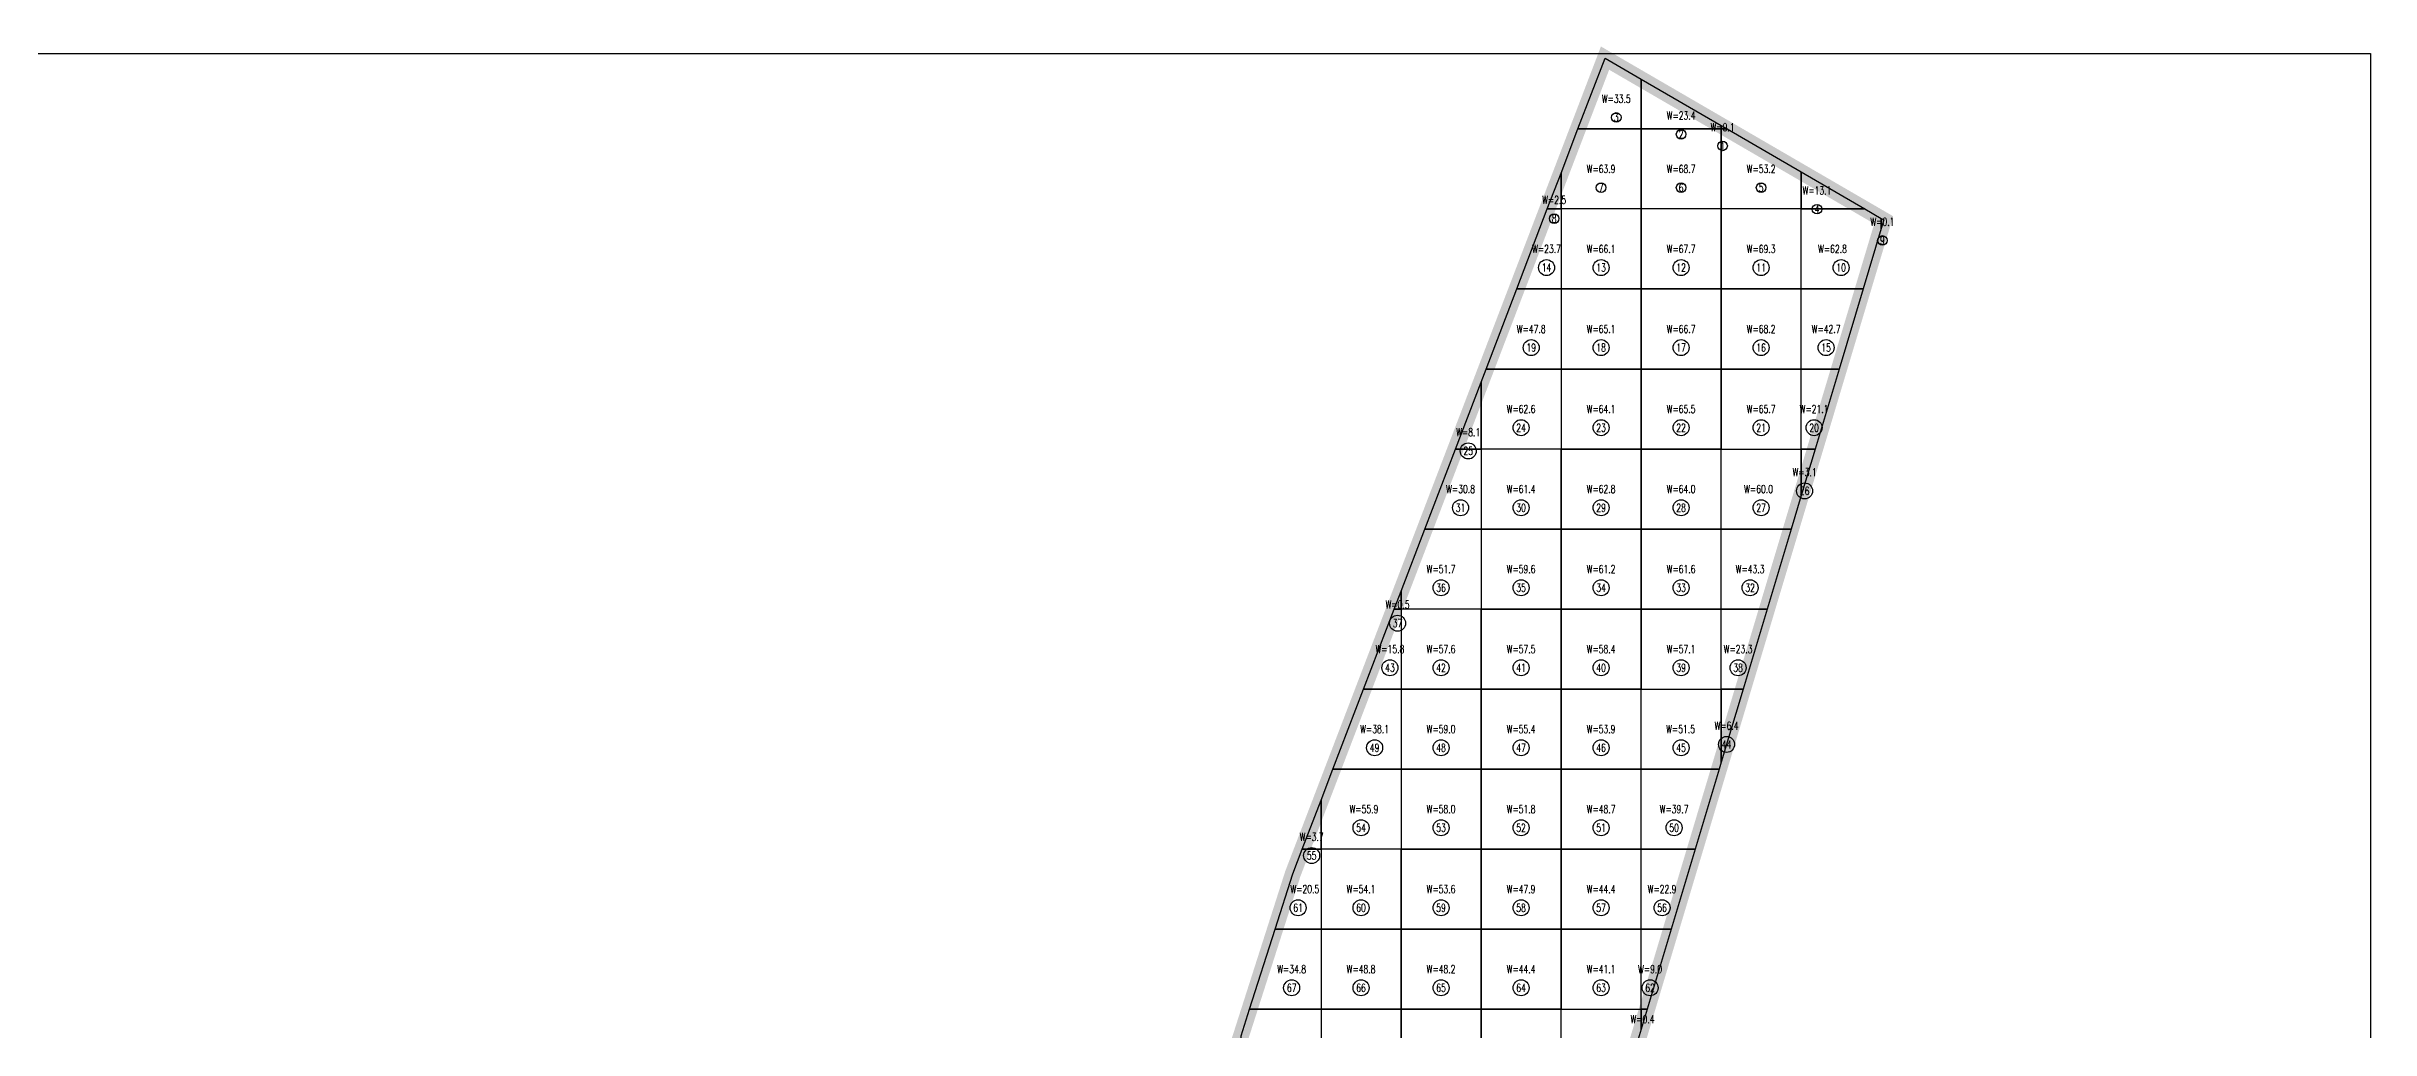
# Model space of a CAD drawing. Extents: x 4283 to 40403, y 1134 to 1764.
# Drawn here: x 9028 to 9113.5, y 1638.2 to 1674.4 of the extents above; entities that cross this region are included whole.
import ezdxf
from ezdxf.enums import TextEntityAlignment as Align

# ---------------------------------------------------------------- set-up
doc = ezdxf.new("R2010")
doc.units = 0
for name, color, linetype in [('tdz_9-1方格网', 2, 'Continuous'), ('tdz_9-1方格网计算', 7, 'Continuous'), ('tdz_土方计算图', 7, 'Continuous'), ('tdz_格田', 6, 'Continuous')]:
    doc.layers.add(name, color=color, linetype=linetype)
doc.styles.add('GLandNum', font='txt_____.ttf', dxfattribs={"width": 0.7, "height": 0.5})

msp = doc.modelspace()

# ---------------------------------------------------------------- linework, layer by layer
at = {"layer": 'tdz_9-1方格网', "linetype": 'Continuous'}
for points in [[(9086.648, 1673.154, 1998.404), (9086.648, 1671.32, 1998.395), (9084.326, 1671.32, 1998.426), (9085.323, 1673.924, 1998.429)], [(9089.589, 1671.446, 1998.349), (9089.589, 1671.32, 1998.348), (9086.648, 1671.32, 1998.395), (9086.648, 1673.154, 1998.404)], [(9084.326, 1671.32, 1998.426), (9086.648, 1671.32, 1998.395), (9086.648, 1668.379, 1998.379), (9083.707, 1668.379, 1998.426), (9083.707, 1669.701, 1998.425)], [(9086.648, 1668.379, 1998.379), (9086.648, 1671.32, 1998.395), (9089.589, 1671.32, 1998.348), (9089.589, 1668.379, 1998.332)], [(9089.806, 1671.32, 1998.345), (9089.589, 1671.32, 1998.348), (9089.589, 1671.446, 1998.349)], [(9092.53, 1669.738, 1998.293), (9092.53, 1668.379, 1998.286), (9089.589, 1668.379, 1998.332), (9089.589, 1671.32, 1998.348), (9089.806, 1671.32, 1998.345)], [(9083.707, 1669.701, 1998.425), (9083.707, 1668.379, 1998.426), (9083.2, 1668.379, 1998.424)], [(9094.87, 1668.379, 1998.248), (9092.53, 1668.379, 1998.286), (9092.53, 1669.738, 1998.293)], [(9083.2, 1668.379, 1998.424), (9083.707, 1668.379, 1998.426), (9083.707, 1665.438, 1998.411), (9082.075, 1665.438, 1998.42)], [(9083.707, 1668.379, 1998.426), (9083.707, 1665.438, 1998.411), (9086.648, 1665.438, 1998.364), (9086.648, 1668.379, 1998.379)], [(9086.648, 1668.379, 1998.379), (9086.648, 1665.438, 1998.364), (9089.589, 1665.438, 1998.317), (9089.589, 1668.379, 1998.332)], [(9089.589, 1668.379, 1998.332), (9089.589, 1665.438, 1998.317), (9092.53, 1665.438, 1998.269), (9092.53, 1668.379, 1998.286)], [(9094.806, 1665.438, 1998.193), (9092.53, 1665.438, 1998.269), (9092.53, 1668.379, 1998.286), (9094.87, 1668.379, 1998.248), (9095.471, 1668.03, 1998.237), (9095.471, 1667.657, 1998.23)], [(9095.471, 1667.657, 1998.23), (9095.471, 1668.03, 1998.237), (9095.566, 1667.974, 1998.235)], [(9082.075, 1665.438, 1998.42), (9083.707, 1665.438, 1998.411), (9083.707, 1662.496, 1998.395), (9080.949, 1662.496, 1998.417)], [(9083.707, 1665.438, 1998.411), (9083.707, 1662.496, 1998.395), (9086.648, 1662.496, 1998.348), (9086.648, 1665.438, 1998.364)], [(9086.648, 1665.438, 1998.364), (9086.648, 1662.496, 1998.348), (9089.589, 1662.496, 1998.297), (9089.589, 1665.438, 1998.317)], [(9089.589, 1665.438, 1998.317), (9089.589, 1662.496, 1998.297), (9092.53, 1662.496, 1998.242), (9092.53, 1665.438, 1998.269)], [(9092.53, 1665.438, 1998.269), (9094.806, 1665.438, 1998.193), (9093.924, 1662.496, 1998.144), (9092.53, 1662.496, 1998.242)], [(9080.949, 1662.496, 1998.417), (9083.707, 1662.496, 1998.395), (9083.707, 1659.555, 1998.379), (9080.765, 1659.555, 1998.426), (9080.765, 1662.017, 1998.416)], [(9083.707, 1662.496, 1998.395), (9083.707, 1659.555, 1998.379), (9086.648, 1659.555, 1998.325), (9086.648, 1662.496, 1998.348)], [(9086.648, 1662.496, 1998.348), (9086.648, 1659.555, 1998.325), (9089.589, 1659.555, 1998.27), (9089.589, 1662.496, 1998.297)], [(9089.589, 1662.496, 1998.297), (9089.589, 1659.555, 1998.27), (9092.53, 1659.555, 1998.115), (9092.53, 1662.496, 1998.242)], [(9092.53, 1662.496, 1998.242), (9093.924, 1662.496, 1998.144), (9093.042, 1659.555, 1998.095), (9092.53, 1659.555, 1998.115)], [(9080.765, 1662.017, 1998.416), (9080.765, 1659.555, 1998.426), (9079.823, 1659.555, 1998.414)], [(9079.823, 1659.555, 1998.414), (9080.765, 1659.555, 1998.426), (9080.765, 1656.614, 1998.409), (9078.698, 1656.614, 1998.411)], [(9080.765, 1659.555, 1998.426), (9080.765, 1656.614, 1998.409), (9083.707, 1656.614, 1998.354), (9083.707, 1659.555, 1998.379)], [(9083.707, 1659.555, 1998.379), (9083.707, 1656.614, 1998.354), (9086.648, 1656.614, 1998.298), (9086.648, 1659.555, 1998.325)], [(9086.648, 1659.555, 1998.325), (9086.648, 1656.614, 1998.298), (9089.589, 1656.614, 1998.243), (9089.589, 1659.555, 1998.27)], [(9092.16, 1656.614, 1998.046), (9089.589, 1656.614, 1998.243), (9089.589, 1659.555, 1998.27), (9092.53, 1659.555, 1998.115), (9092.53, 1657.848, 1998.067)], [(9092.53, 1659.555, 1998.115), (9093.042, 1659.555, 1998.095), (9092.53, 1657.848, 1998.067)], [(9078.698, 1656.614, 1998.411), (9080.765, 1656.614, 1998.409), (9080.765, 1653.673, 1998.35), (9077.824, 1653.673, 1998.412), (9077.824, 1654.332, 1998.408)], [(9080.765, 1656.614, 1998.409), (9080.765, 1653.673, 1998.35), (9083.707, 1653.673, 1998.313), (9083.707, 1656.614, 1998.354)], [(9083.707, 1656.614, 1998.354), (9083.707, 1653.673, 1998.313), (9086.648, 1653.673, 1998.271), (9086.648, 1656.614, 1998.298)], [(9086.648, 1656.614, 1998.298), (9086.648, 1653.673, 1998.271), (9089.589, 1653.673, 1998.121), (9089.589, 1656.614, 1998.243)], [(9089.589, 1656.614, 1998.243), (9092.16, 1656.614, 1998.046), (9091.278, 1653.673, 1997.998), (9089.589, 1653.673, 1998.121)], [(9077.824, 1654.332, 1998.408), (9077.824, 1653.673, 1998.412), (9077.572, 1653.673, 1998.407)], [(9077.572, 1653.673, 1998.407), (9077.824, 1653.673, 1998.412), (9077.824, 1650.732, 1998.48), (9076.446, 1650.732, 1998.404)], [(9077.824, 1653.673, 1998.412), (9077.824, 1650.732, 1998.48), (9080.765, 1650.732, 1998.365), (9080.765, 1653.673, 1998.35)], [(9080.765, 1653.673, 1998.35), (9080.765, 1650.732, 1998.365), (9083.707, 1650.732, 1998.232), (9083.707, 1653.673, 1998.313)], [(9083.707, 1653.673, 1998.313), (9083.707, 1650.732, 1998.232), (9086.648, 1650.732, 1998.19), (9086.648, 1653.673, 1998.271)], [(9086.648, 1653.673, 1998.271), (9086.648, 1650.732, 1998.19), (9089.589, 1650.732, 1997.962), (9089.589, 1653.673, 1998.121)], [(9089.589, 1653.673, 1998.121), (9091.278, 1653.673, 1997.998), (9090.396, 1650.732, 1997.949), (9089.589, 1650.732, 1997.962)], [(9076.446, 1650.732, 1998.404), (9077.824, 1650.732, 1998.48), (9077.824, 1647.791, 1998.573), (9075.32, 1647.791, 1998.401)], [(9077.824, 1650.732, 1998.48), (9077.824, 1647.791, 1998.573), (9080.765, 1647.791, 1998.352), (9080.765, 1650.732, 1998.365)], [(9080.765, 1650.732, 1998.365), (9080.765, 1647.791, 1998.352), (9083.707, 1647.791, 1998.144), (9083.707, 1650.732, 1998.232)], [(9083.707, 1650.732, 1998.232), (9083.707, 1647.791, 1998.144), (9086.648, 1647.791, 1998.05), (9086.648, 1650.732, 1998.19)], [(9089.515, 1647.791, 1997.9), (9086.648, 1647.791, 1998.05), (9086.648, 1650.732, 1998.19), (9089.589, 1650.732, 1997.962), (9089.589, 1648.039, 1997.904)], [(9089.589, 1650.732, 1997.962), (9090.396, 1650.732, 1997.949), (9089.589, 1648.039, 1997.904)], [(9075.32, 1647.791, 1998.401), (9077.824, 1647.791, 1998.573), (9077.824, 1644.849, 1998.549), (9074.883, 1644.849, 1998.445), (9074.883, 1646.648, 1998.399)], [(9077.824, 1647.791, 1998.573), (9077.824, 1644.849, 1998.549), (9080.765, 1644.849, 1998.239), (9080.765, 1647.791, 1998.352)], [(9080.765, 1647.791, 1998.352), (9080.765, 1644.849, 1998.239), (9083.707, 1644.849, 1998.053), (9083.707, 1647.791, 1998.144)], [(9083.707, 1647.791, 1998.144), (9083.707, 1644.849, 1998.053), (9086.648, 1644.849, 1997.91), (9086.648, 1647.791, 1998.05)], [(9086.648, 1647.791, 1998.05), (9089.515, 1647.791, 1997.9), (9088.633, 1644.849, 1997.851), (9086.648, 1644.849, 1997.91)], [(9074.883, 1646.648, 1998.399), (9074.883, 1644.849, 1998.445), (9074.195, 1644.849, 1998.398)], [(9074.195, 1644.849, 1998.398), (9074.883, 1644.849, 1998.445), (9074.883, 1641.908, 1998.342), (9073.196, 1641.908, 1998.374), (9073.846, 1643.939, 1998.396)], [(9074.883, 1644.849, 1998.445), (9074.883, 1641.908, 1998.342), (9077.824, 1641.908, 1998.375), (9077.824, 1644.849, 1998.549)], [(9077.824, 1644.849, 1998.549), (9077.824, 1641.908, 1998.375), (9080.765, 1641.908, 1998.163), (9080.765, 1644.849, 1998.239)], [(9080.765, 1644.849, 1998.239), (9080.765, 1641.908, 1998.163), (9083.707, 1641.908, 1997.992), (9083.707, 1644.849, 1998.053)], [(9083.707, 1644.849, 1998.053), (9083.707, 1641.908, 1997.992), (9086.648, 1641.908, 1997.826), (9086.648, 1644.849, 1997.91)], [(9086.648, 1644.849, 1997.91), (9088.633, 1644.849, 1997.851), (9087.751, 1641.908, 1997.804), (9086.648, 1641.908, 1997.826)], [(9073.196, 1641.908, 1998.374), (9074.883, 1641.908, 1998.342), (9074.883, 1638.967, 1998.292), (9072.255, 1638.967, 1998.34)], [(9074.883, 1641.908, 1998.342), (9074.883, 1638.967, 1998.292), (9077.824, 1638.967, 1998.238), (9077.824, 1641.908, 1998.375)], [(9077.824, 1641.908, 1998.375), (9077.824, 1638.967, 1998.238), (9080.765, 1638.967, 1998.072), (9080.765, 1641.908, 1998.163)], [(9080.765, 1641.908, 1998.163), (9080.765, 1638.967, 1998.072), (9083.707, 1638.967, 1997.921), (9083.707, 1641.908, 1997.992)], [(9083.707, 1641.908, 1997.992), (9083.707, 1638.967, 1997.921), (9086.648, 1638.967, 1997.758), (9086.648, 1641.908, 1997.826)], [(9086.648, 1641.908, 1997.826), (9087.751, 1641.908, 1997.804), (9086.869, 1638.967, 1997.759), (9086.648, 1638.967, 1997.758)], [(9072.255, 1638.967, 1998.34), (9074.883, 1638.967, 1998.292), (9074.883, 1636.026, 1998.241), (9071.942, 1636.026, 1998.292), (9071.942, 1637.987, 1998.329)], [(9074.883, 1638.967, 1998.292), (9074.883, 1636.026, 1998.241), (9077.824, 1636.026, 1998.132), (9077.824, 1638.967, 1998.238)], [(9077.824, 1638.967, 1998.238), (9077.824, 1636.026, 1998.132), (9080.765, 1636.026, 1998.015), (9080.765, 1638.967, 1998.072)], [(9080.765, 1638.967, 1998.072), (9080.765, 1636.026, 1998.015), (9083.707, 1636.026, 1997.864), (9083.707, 1638.967, 1997.921)], [(9085.987, 1636.026, 1997.715), (9083.707, 1636.026, 1997.864), (9083.707, 1638.967, 1997.921), (9086.648, 1638.967, 1997.758), (9086.648, 1638.23, 1997.748)], [(9086.648, 1638.967, 1997.758), (9086.869, 1638.967, 1997.759), (9086.648, 1638.23, 1997.748)]]:
    msp.add_polyline3d(points, close=True, dxfattribs=at)
at = {"layer": 'tdz_9-1方格网计算', "color": 7, "linetype": 'Continuous'}
for centre, radius in [((9085.736, 1671.743), 0.176), ((9088.118, 1671.124), 0.176), ((9089.643, 1670.697), 0.176), ((9085.177, 1669.163), 0.176), ((9088.118, 1669.163), 0.176), ((9091.06, 1669.163), 0.176), ((9093.115, 1668.372), 0.176), ((9083.454, 1668.023), 0.176), ((9095.519, 1667.223), 0.176), ((9083.172, 1666.222), 0.294), ((9085.177, 1666.222), 0.294), ((9088.118, 1666.222), 0.294), ((9091.06, 1666.222), 0.294), ((9094.001, 1666.222), 0.294), ((9082.609, 1663.281), 0.294), ((9085.177, 1663.281), 0.294), ((9088.118, 1663.281), 0.294), ((9091.06, 1663.281), 0.294), ((9093.448, 1663.281), 0.294), ((9082.236, 1660.34), 0.294), ((9085.177, 1660.34), 0.294), ((9088.118, 1660.34), 0.294), ((9091.06, 1660.34), 0.294), ((9093.007, 1660.34), 0.294), ((9080.294, 1659.484), 0.294), ((9092.658, 1658.015), 0.294), ((9080.013, 1657.398), 0.294), ((9082.236, 1657.398), 0.294), ((9085.177, 1657.398), 0.294), ((9088.118, 1657.398), 0.294), ((9091.06, 1657.398), 0.294), ((9079.295, 1654.457), 0.294), ((9082.236, 1654.457), 0.294), ((9085.177, 1654.457), 0.294), ((9088.118, 1654.457), 0.294), ((9090.654, 1654.457), 0.294), ((9077.698, 1653.151), 0.294), ((9077.417, 1651.516), 0.294), ((9079.295, 1651.516), 0.294), ((9082.236, 1651.516), 0.294), ((9085.177, 1651.516), 0.294), ((9088.118, 1651.516), 0.294), ((9090.213, 1651.516), 0.294), ((9076.854, 1648.575), 0.294), ((9079.295, 1648.575), 0.294), ((9082.236, 1648.575), 0.294), ((9085.177, 1648.575), 0.294), ((9088.118, 1648.575), 0.294), ((9089.791, 1648.699), 0.294), ((9076.354, 1645.634), 0.294), ((9079.295, 1645.634), 0.294), ((9082.236, 1645.634), 0.294), ((9085.177, 1645.634), 0.294), ((9087.861, 1645.634), 0.294), ((9074.539, 1644.613), 0.294), ((9074.04, 1642.692), 0.294), ((9076.354, 1642.692), 0.294), ((9079.295, 1642.692), 0.294), ((9082.236, 1642.692), 0.294), ((9085.177, 1642.692), 0.294), ((9087.42, 1642.692), 0.294), ((9073.804, 1639.751), 0.294), ((9076.354, 1639.751), 0.294), ((9079.295, 1639.751), 0.294), ((9082.236, 1639.751), 0.294), ((9085.177, 1639.751), 0.294), ((9086.979, 1639.751), 0.294)]:
    msp.add_circle(centre, radius, dxfattribs=at)
at = {"layer": 'tdz_土方计算图', "linetype": 'Continuous'}
for points in [[(8983.46, 1674.092), (9113.46, 1674.092)], [(9113.46, 1674.092), (9113.46, 1514.092)]]:
    msp.add_lwpolyline(points, dxfattribs=at)
at = {"layer": 'tdz_格田', "linetype": 'Continuous', "lineweight": 60, "const_width": 0.588}
msp.add_lwpolyline([(9001.354, 1574.261), (9062.198, 1607.536), (9073.846, 1643.939), (9085.323, 1673.924), (9095.566, 1667.974), (9068.534, 1577.818), (9001.354, 1574.261)], close=True, dxfattribs=at)

# ---------------------------------------------------------------- texts
at = {"layer": 'tdz_9-1方格网计算', "color": 173, "linetype": 'Continuous', "style": 'GLandNum', "width": 0.7}
for s, p in [('W=33.5', (9085.736, 1672.429)), ('W=23.4', (9088.118, 1671.81)), ('W=0.1', (9089.643, 1671.383)), ('W=63.9', (9085.177, 1669.849)), ('W=68.7', (9088.118, 1669.849)), ('W=53.2', (9091.06, 1669.849)), ('W=2.5', (9083.454, 1668.709)), ('W=13.1', (9093.115, 1669.058)), ('W=0.1', (9095.519, 1667.909)), ('W=23.7', (9083.172, 1666.908)), ('W=66.1', (9085.177, 1666.908)), ('W=67.7', (9088.118, 1666.908)), ('W=69.3', (9091.06, 1666.908)), ('W=62.8', (9093.684, 1666.908)), ('W=47.8', (9082.609, 1663.967)), ('W=65.1', (9085.177, 1663.967)), ('W=66.7', (9088.118, 1663.967)), ('W=68.2', (9091.06, 1663.967)), ('W=42.7', (9093.448, 1663.967)), ('W=62.6', (9082.236, 1661.026)), ('W=64.1', (9085.177, 1661.026)), ('W=65.5', (9088.118, 1661.026)), ('W=65.7', (9091.06, 1661.026)), ('W=21.1', (9093.007, 1661.026)), ('W=8.1', (9080.294, 1660.171)), ('W=30.8', (9080.013, 1658.085)), ('W=61.4', (9082.236, 1658.085)), ('W=62.8', (9085.177, 1658.085)), ('W=64.0', (9088.118, 1658.085)), ('W=60.0', (9090.967, 1658.085)), ('W=3.1', (9092.658, 1658.702)), ('W=51.7', (9079.295, 1655.143)), ('W=59.6', (9082.236, 1655.143)), ('W=61.2', (9085.177, 1655.143)), ('W=61.6', (9088.118, 1655.143)), ('W=43.3', (9090.654, 1655.143)), ('W=0.5', (9077.698, 1653.838)), ('W=15.8', (9077.417, 1652.202)), ('W=57.6', (9079.295, 1652.202)), ('W=57.5', (9082.236, 1652.202)), ('W=58.4', (9085.177, 1652.202)), ('W=57.1', (9088.118, 1652.202)), ('W=23.3', (9090.213, 1652.202)), ('W=38.1', (9076.854, 1649.261)), ('W=59.0', (9079.295, 1649.261)), ('W=55.4', (9082.236, 1649.261)), ('W=53.9', (9085.177, 1649.261)), ('W=51.5', (9088.1, 1649.261)), ('W=6.4', (9089.791, 1649.385)), ('W=55.9', (9076.463, 1646.32)), ('W=58.0', (9079.295, 1646.32)), ('W=51.8', (9082.236, 1646.32)), ('W=48.7', (9085.177, 1646.32)), ('W=39.7', (9087.861, 1646.32)), ('W=3.7', (9074.539, 1645.299)), ('W=20.5', (9074.289, 1643.379)), ('W=54.1', (9076.354, 1643.379)), ('W=53.6', (9079.295, 1643.379)), ('W=47.9', (9082.236, 1643.379)), ('W=44.4', (9085.177, 1643.379)), ('W=22.9', (9087.42, 1643.379)), ('W=34.8', (9073.804, 1640.438)), ('W=48.8', (9076.354, 1640.438)), ('W=48.2', (9079.295, 1640.438)), ('W=44.4', (9082.236, 1640.438)), ('W=41.1', (9085.177, 1640.438)), ('W=9.0', (9086.979, 1640.438)), ('W=0.4', (9086.703, 1638.598))]:
    msp.add_text(s, height=0.2941, dxfattribs=at).set_placement(p, align=Align.MIDDLE_CENTER)
at = {"layer": 'tdz_9-1方格网计算', "color": 7, "linetype": 'Continuous', "style": 'GLandNum', "width": 0.7}
for s, height, p in [('3', 0.294, (9085.736, 1671.743)), ('2', 0.294, (9088.118, 1671.124)), ('1', 0.294, (9089.643, 1670.697)), ('7', 0.294, (9085.177, 1669.163)), ('6', 0.294, (9088.118, 1669.163)), ('5', 0.294, (9091.06, 1669.163)), ('4', 0.294, (9093.115, 1668.372)), ('8', 0.294, (9083.454, 1668.023)), ('9', 0.294, (9095.519, 1667.223)), ('14', 0.2941, (9083.172, 1666.222)), ('13', 0.2941, (9085.177, 1666.222)), ('12', 0.2941, (9088.118, 1666.222)), ('11', 0.2941, (9091.06, 1666.222)), ('10', 0.2941, (9094.001, 1666.222)), ('19', 0.2941, (9082.609, 1663.281)), ('18', 0.2941, (9085.177, 1663.281)), ('17', 0.2941, (9088.118, 1663.281)), ('16', 0.2941, (9091.06, 1663.281)), ('15', 0.2941, (9093.448, 1663.281)), ('24', 0.2941, (9082.236, 1660.34)), ('23', 0.2941, (9085.177, 1660.34)), ('22', 0.2941, (9088.118, 1660.34)), ('21', 0.2941, (9091.06, 1660.34)), ('20', 0.2941, (9093.007, 1660.34)), ('25', 0.2941, (9080.294, 1659.484)), ('26', 0.2941, (9092.658, 1658.015)), ('31', 0.2941, (9080.013, 1657.398)), ('30', 0.2941, (9082.236, 1657.398)), ('29', 0.2941, (9085.177, 1657.398)), ('28', 0.2941, (9088.118, 1657.398)), ('27', 0.2941, (9091.06, 1657.398)), ('36', 0.2941, (9079.295, 1654.457)), ('35', 0.2941, (9082.236, 1654.457)), ('34', 0.2941, (9085.177, 1654.457)), ('33', 0.2941, (9088.118, 1654.457)), ('32', 0.2941, (9090.654, 1654.457)), ('37', 0.2941, (9077.698, 1653.151)), ('43', 0.2941, (9077.417, 1651.516)), ('42', 0.2941, (9079.295, 1651.516)), ('41', 0.2941, (9082.236, 1651.516)), ('40', 0.2941, (9085.177, 1651.516)), ('39', 0.2941, (9088.118, 1651.516)), ('38', 0.2941, (9090.213, 1651.516)), ('49', 0.2941, (9076.854, 1648.575)), ('48', 0.2941, (9079.295, 1648.575)), ('47', 0.2941, (9082.236, 1648.575)), ('46', 0.2941, (9085.177, 1648.575)), ('45', 0.2941, (9088.118, 1648.575)), ('44', 0.2941, (9089.791, 1648.699)), ('54', 0.2941, (9076.354, 1645.634)), ('53', 0.2941, (9079.295, 1645.634)), ('52', 0.2941, (9082.236, 1645.634)), ('51', 0.2941, (9085.177, 1645.634)), ('50', 0.2941, (9087.861, 1645.634)), ('55', 0.2941, (9074.539, 1644.613)), ('61', 0.2941, (9074.04, 1642.692)), ('60', 0.2941, (9076.354, 1642.692)), ('59', 0.2941, (9079.295, 1642.692)), ('58', 0.2941, (9082.236, 1642.692)), ('57', 0.2941, (9085.177, 1642.692)), ('56', 0.2941, (9087.42, 1642.692)), ('67', 0.2941, (9073.804, 1639.751)), ('66', 0.2941, (9076.354, 1639.751)), ('65', 0.2941, (9079.295, 1639.751)), ('64', 0.2941, (9082.236, 1639.751)), ('63', 0.2941, (9085.177, 1639.751)), ('62', 0.2941, (9086.979, 1639.751))]:
    msp.add_text(s, height=height, dxfattribs=at).set_placement(p, align=Align.MIDDLE_CENTER)

doc.saveas('drawing.dxf')
